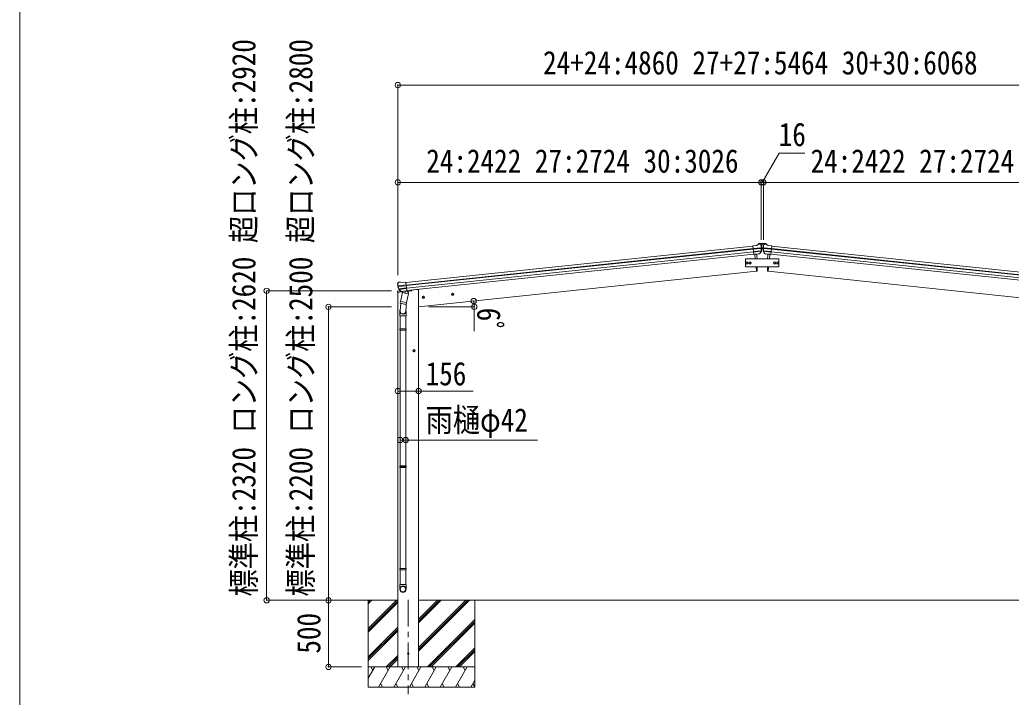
# Model space of a CAD drawing. Units: millimetres, scale not verified. Extents: x -11243 to 11243, y -7760 to 7760.
# Drawn here: x -11243 to -3812, y -4601 to 477 of the extents above; entities that cross this region are included whole.
import ezdxf
from ezdxf.enums import TextEntityAlignment as Align

# ---------------------------------------------------------------- set-up
doc = ezdxf.new("R2010")
doc.units = ezdxf.units.MM
doc.header["$LTSCALE"] = 40
doc.header["$PDMODE"] = 32
doc.header["$PDSIZE"] = 40
doc.linetypes.add('CHAIN1', pattern=[8, 5, -1, 1, -1])
for name, color, linetype, lineweight in [('0-0_0', 7, 'Continuous', 9), ('0-1_本体', 5, 'CHAIN1', 9), ('0-3_ELV2', 4, 'Continuous', 9), ('0-6_OTH_LINE', 6, 'Continuous', 9), ('0-9_OUTLINE', 7, 'Continuous', 9), ('8-0', 6, 'Continuous', 9), ('F-0_240', 7, 'Continuous', 9)]:
    doc.layers.add(name, color=color, linetype=linetype, lineweight=lineweight)
doc.styles.add('ＭＳ ゴシック', font='')
doc.styles.get('ＭＳ ゴシック').set_extended_font_data('MS Gothic')

msp = doc.modelspace()

# ---------------------------------------------------------------- linework, layer by layer
at = {"layer": '0-0_0'}
for p, q in [((-8813.91, -3874.51), (-8409.23, -3874.51)), ((-8631.48, -4085.73), (-8420.25, -3874.51)), ((-8631.48, -3901.89), (-8604.1, -3874.51)), ((-8631.48, -3887.74), (-8618.24, -3874.51)), ((-8631.48, -4099.88), (-8409.23, -3877.63)), ((-8631.48, -4114.02), (-8409.23, -3891.77)), ((-3101.64, -3874.51), (-8253.73, -3874.51)), ((-8253.73, -4256.77), (-7871.47, -3874.51)), ((-8253.73, -4228.48), (-7899.75, -3874.51)), ((-8253.73, -4242.62), (-7885.61, -3874.51)), ((-8253.73, -4044.64), (-8083.6, -3874.51)), ((-8253.73, -4030.49), (-8097.74, -3874.51)), ((-8253.73, -4016.35), (-8111.89, -3874.51)), ((-7831.48, -3874.51), (-7831.48, -4524.5)), ((-8631.48, -4297.86), (-8409.23, -4075.62)), ((-8187.62, -4374.51), (-7831.48, -4018.37)), ((-8173.48, -4374.51), (-7831.48, -4032.51)), ((-8159.34, -4374.51), (-7831.48, -4046.65)), ((-8631.48, -4312.01), (-8409.23, -4089.76)), ((-8631.48, -4326.15), (-8409.23, -4103.9)), ((-7975.49, -4374.51), (-7831.48, -4230.5)), ((-8495.99, -4374.51), (-8409.23, -4287.75)), ((-8481.85, -4374.51), (-8409.23, -4301.89)), ((-7961.35, -4374.51), (-7831.48, -4244.64)), ((-7947.21, -4374.51), (-7831.48, -4258.78)), ((-8631.48, -4458.34), (-8583.08, -4374.5)), ((-7831.48, -4374.51), (-8631.48, -4374.51)), ((-8598.08, -4400.49), (-8613.08, -4374.5)), ((-8554.22, -4524.5), (-8467.61, -4374.5)), ((-8482.61, -4400.49), (-8497.62, -4374.51)), ((-8467.71, -4374.51), (-8409.23, -4316.03)), ((-8438.75, -4524.5), (-8352.14, -4374.51)), ((-8367.14, -4400.49), (-8382.15, -4374.5)), ((-8323.28, -4524.5), (-8236.67, -4374.51)), ((-8251.67, -4400.49), (-8266.68, -4374.5)), ((-8207.81, -4524.5), (-8121.2, -4374.51)), ((-8136.2, -4400.49), (-8151.2, -4374.5)), ((-8092.34, -4524.5), (-8005.73, -4374.51)), ((-8035.73, -4374.51), (-8020.73, -4400.49)), ((-7976.87, -4524.5), (-7890.26, -4374.51)), ((-7905.26, -4400.49), (-7920.26, -4374.5)), ((-8539.22, -4498.53), (-8524.22, -4524.5)), ((-8423.75, -4498.52), (-8408.75, -4524.5)), ((-8308.28, -4498.52), (-8293.28, -4524.5)), ((-8192.81, -4498.53), (-8177.81, -4524.5)), ((-8077.34, -4498.53), (-8062.34, -4524.5)), ((-7961.87, -4498.53), (-7946.87, -4524.5)), ((-7861.4, -4524.5), (-7831.48, -4472.69)), ((-7846.4, -4498.53), (-7831.48, -4524.36))]:
    msp.add_line(p, q, dxfattribs=at)
msp.add_lwpolyline([(-8631.48, -3874.51), (-8631.48, -4524.5), (-7831.48, -4524.5)], dxfattribs=at)
at = {"layer": '0-1_本体'}
msp.add_line((-8331.48, -3872.01), (-8331.48, -4577), dxfattribs=at)
at = {"layer": '0-3_ELV2'}
for p, q in [((-8349.32, -1492.5), (-5747.58, -1219.05)), ((-8347.34, -1511.4), (-5745.59, -1237.94)), ((-8346.91, -1515.57), (-5745.15, -1242.12)), ((-8344.81, -1535.43), (-5743.06, -1261.98)), ((-5721.26, -1214.27), (-5747.78, -1217.06)), ((-5741, -1281.61), (-5747.78, -1217.06)), ((-5745.63, -1237.59), (-5685.89, -1231.31)), ((-5685.41, -1237.17), (-5745.01, -1243.44)), ((-5686.25, -1253.93), (-5743.28, -1259.92)), ((-5687.64, -1258.59), (-5742.81, -1264.39)), ((-5721.26, -1214.27), (-5709.66, -1207.3)), ((-5708.43, -1206.89), (-5694.95, -1205.47)), ((-5681.64, -1198.93), (-5705.78, -1201.04)), ((-5696.2, -1275.17), (-5686.75, -1256.87)), ((-5695.14, -1275.6), (-5685.02, -1257.34)), ((-5691.28, -1206.56), (-5691.28, -1206.55)), ((-5691.28, -1206.56), (-5686.1, -1210.75)), ((-5684.71, -1214.45), (-5685.02, -1212.6)), ((-5683.66, -1240.43), (-5671.62, -1240.43)), ((-5681.64, -1198.93), (-5673.64, -1198.93)), ((-5676.38, -1203.65), (-5675.54, -1203.65)), ((-5676.38, -1236.35), (-5675.54, -1236.35)), ((-5673.64, -1198.93), (-5649.5, -1201.04)), ((-5670.57, -1214.45), (-5670.26, -1212.6)), ((-5660.14, -1275.6), (-5670.26, -1257.34)), ((-5669.88, -1237.17), (-5610.27, -1243.44)), ((-5609.66, -1237.59), (-5669.4, -1231.31)), ((-5664, -1206.56), (-5669.18, -1210.75)), ((-5669.04, -1253.93), (-5612.01, -1259.92)), ((-5659.09, -1275.17), (-5668.54, -1256.87)), ((-5667.65, -1258.59), (-5612.47, -1264.39)), ((-5664, -1206.56), (-5664, -1206.55)), ((-5646.85, -1206.89), (-5660.34, -1205.47)), ((-5646.14, -1206.87), (-5649.5, -1201.04)), ((-5646.14, -1207.05), (-5646.14, -1206.87)), ((-5634.02, -1214.27), (-5645.62, -1207.3)), ((-5634.02, -1214.27), (-5607.5, -1217.06)), ((-5614.28, -1281.61), (-5607.5, -1217.06)), ((-3010.56, -1535.43), (-5612.31, -1261.98)), ((-3008.46, -1515.57), (-5610.22, -1242.12)), ((-3008.03, -1511.4), (-5609.78, -1237.94)), ((-3006.04, -1492.5), (-5607.79, -1219.05)), ((-5741.3, -1278.72), (-8343.05, -1552.17)), ((-5697.65, -1276.82), (-5741.02, -1281.38)), ((-5741, -1281.61), (-5731.05, -1280.56)), ((-5734.12, -1280.89), (-5730.46, -1315.72)), ((-5731.05, -1280.56), (-5730.78, -1280.63)), ((-5730.78, -1280.63), (-5705.45, -1277.96)), ((-5705.45, -1277.96), (-5705.2, -1277.85)), ((-5705.2, -1277.85), (-5697.51, -1277.04)), ((-5650.09, -1277.85), (-5657.78, -1277.04)), ((-5657.64, -1276.82), (-5614.26, -1281.38)), ((-5649.83, -1277.96), (-5650.09, -1277.85)), ((-5624.5, -1280.63), (-5649.83, -1277.96)), ((-5621.25, -1280.89), (-5624.91, -1315.72)), ((-5624.23, -1280.56), (-5624.5, -1280.63)), ((-5614.28, -1281.61), (-5624.23, -1280.56)), ((-5614.06, -1278.72), (-3012.32, -1552.17)), ((-5720.73, -1408.28), (-8254.23, -1674.56)), ((-5724.15, -1375.72), (-5720.73, -1408.28)), ((-5720.73, -1408.28), (-5718.68, -1407.99)), ((-5634.64, -1408.28), (-5636.69, -1407.99)), ((-5631.22, -1375.72), (-5634.64, -1408.28)), ((-5634.64, -1408.28), (-3101.14, -1674.56)), ((-8411.48, -1559.66), (-8412.38, -1566.5)), ((-8411.77, -1501.07), (-8411.85, -1499.2)), ((-8410.48, -1496.31), (-8411.18, -1497.17)), ((-8406.99, -1491.99), (-8410.48, -1496.31)), ((-8391.97, -1555.3), (-8408.82, -1557.07)), ((-8347.38, -1511.04), (-8407.11, -1517.32)), ((-8406.99, -1491.99), (-8406.98, -1491.99)), ((-8406.36, -1523.16), (-8346.76, -1516.89)), ((-8403.63, -1490.16), (-8403.62, -1490.16)), ((-8388.85, -1558.72), (-8402.55, -1542.96)), ((-8402.06, -1539.37), (-8345.03, -1533.38)), ((-8387.91, -1558.08), (-8400.96, -1542.14)), ((-8399.73, -1543.64), (-8344.56, -1537.84)), ((-8378.55, -1558.83), (-8386.24, -1559.63)), ((-8386.15, -1559.4), (-8342.77, -1554.84)), ((-8385.4, -1559.64), (-8383.84, -1559.47)), ((-8383.84, -1559.47), (-8346.29, -1555.53)), ((-8378.28, -1558.89), (-8378.55, -1558.83)), ((-8352.95, -1556.23), (-8378.28, -1558.89)), ((-8376.06, -1493.3), (-8349.53, -1490.51)), ((-8352.69, -1556.11), (-8352.95, -1556.23)), ((-8342.75, -1555.06), (-8352.69, -1556.11)), ((-8342.75, -1555.06), (-8349.53, -1490.51)), ((-8346.29, -1555.53), (-8344.73, -1555.36)), ((-8338.63, -1558.74), (-8309.36, -1555.67)), ((-8304.5, -1548.12), (-8304.93, -1551.35)), ((-8253.73, -4374.51), (-8253.73, -1545.51)), ((-8412.38, -1566.5), (-8378.65, -1562.95)), ((-8409.23, -4374.51), (-8409.23, -1566.17)), ((-8218.3, -1595.87), (-8224.37, -1600.28)), ((-8224.37, -1600.28), (-8223.59, -1607.74)), ((-8223.59, -1607.74), (-8216.73, -1610.79)), ((-8211.45, -1598.92), (-8218.3, -1595.87)), ((-7999.51, -1572.87), (-8005.58, -1577.28)), ((-8005.58, -1577.28), (-8004.79, -1584.75)), ((-8004.79, -1584.75), (-7997.94, -1587.8)), ((-7992.65, -1575.92), (-7999.51, -1572.87)), ((-8287.73, -1996.55), (-8294.23, -2000.3)), ((-8294.23, -2000.3), (-8294.23, -2007.81)), ((-8281.23, -2000.3), (-8287.73, -1996.55)), ((-8294.23, -2007.81), (-8287.73, -2011.56))]:
    msp.add_line(p, q, dxfattribs=at)
for points in [[(-5709.14, -1207.05), (-5709.14, -1206.87), (-5705.78, -1201.04)], [(-5678.9, -1202.81), (-5679.74, -1202.81), (-5679.74, -1203.65), (-5678.9, -1203.65)], [(-5678.9, -1235.51), (-5679.74, -1235.51), (-5679.74, -1236.35), (-5678.9, -1236.35)], [(-5677.22, -1201.97), (-5677.22, -1201.13), (-5678.06, -1201.13), (-5678.06, -1201.97)], [(-5678.06, -1204.49), (-5678.06, -1205.33), (-5677.22, -1205.33), (-5677.22, -1204.49)], [(-5677.22, -1234.67), (-5677.22, -1233.83), (-5678.06, -1233.83), (-5678.06, -1234.67)], [(-5678.06, -1237.19), (-5678.06, -1238.03), (-5677.22, -1238.03), (-5677.22, -1237.19)], [(-5675.54, -1203.65), (-5675.54, -1202.81), (-5676.38, -1202.81)], [(-5675.54, -1236.35), (-5675.54, -1235.51), (-5676.38, -1235.51)], [(-8390.14, -1488.75), (-8390.14, -1488.75), (-8403.62, -1490.16)], [(-8376.06, -1493.3), (-8388.85, -1488.89), (-8388.85, -1488.89)], [(-8253.73, -1545.51), (-8273.73, -1545.51), (-8304.59, -1548.75)], [(-8216.73, -1610.79), (-8210.66, -1606.38), (-8211.45, -1598.92)], [(-7997.94, -1587.8), (-7991.87, -1583.39), (-7992.65, -1575.92)], [(-8287.73, -2011.56), (-8281.23, -2007.81), (-8281.23, -2000.3)]]:
    msp.add_lwpolyline(points, dxfattribs=at)
for points in [[(-5552.85, -1375.72), (-5552.85, -1315.72), (-5802.85, -1315.72), (-5802.85, -1375.72)], [(-5800.86, -1345.73), (-5797.11, -1339.23), (-5789.6, -1339.23), (-5785.85, -1345.73), (-5789.6, -1352.23), (-5797.11, -1352.23)], [(-5777.36, -1345.73), (-5773.61, -1339.23), (-5766.1, -1339.23), (-5762.35, -1345.73), (-5766.1, -1352.23), (-5773.61, -1352.23)], [(-5578.35, -1345.72), (-5582.1, -1339.22), (-5589.61, -1339.22), (-5593.36, -1345.72), (-5589.61, -1352.22), (-5582.1, -1352.22)], [(-5554.85, -1345.72), (-5558.6, -1339.22), (-5566.11, -1339.22), (-5569.86, -1345.72), (-5566.11, -1352.22), (-5558.6, -1352.22)]]:
    msp.add_lwpolyline(points, close=True, dxfattribs=at)
for centre, radius in [((-5677.64, -1203.23), 3.5), ((-5677.64, -1235.93), 3.5), ((-5793.35, -1345.73), 8.5), ((-5769.85, -1345.73), 8.5), ((-5585.85, -1345.72), 8.5), ((-5562.35, -1345.72), 8.5), ((-5793.35, -1345.73), 7.7), ((-5793.35, -1345.73), 6.5), ((-5769.85, -1345.73), 7.7), ((-5769.85, -1345.73), 6.5), ((-5585.85, -1345.72), 7.7), ((-5585.85, -1345.72), 6.5), ((-5562.35, -1345.72), 7.7), ((-5562.35, -1345.72), 6.5), ((-8217.52, -1603.33), 8.5), ((-8217.52, -1603.33), 7.7), ((-8217.52, -1603.33), 6.5), ((-7998.72, -1580.33), 8.5), ((-7998.72, -1580.33), 7.7), ((-7998.72, -1580.33), 6.5), ((-8287.73, -2004.06), 8.5), ((-8287.73, -2004.06), 7.7), ((-8287.73, -2004.06), 6.5), ((-8331.48, -4274.51), 4.5)]:
    msp.add_circle(centre, radius, dxfattribs=at)
for centre, radius, start, end in [((-5708.12, -1209.87), 3, 96.02369, 120.97631), ((-5694.43, -1210.44), 5, 51.04426, 95.95574), ((-5878.27, -1236.1), 192.44, 1.4271, 6.57578), ((-5689.41, -1255.49), 3, 332.69111, 354.20009), ((-5885.61, -1235.56), 200.2, 354.20009, 359.53883), ((-5640.62, -1229.19), 45.32, 182.67122, 185.64518), ((-5685.22, -1238.51), 1.35, 95.1605, 97.91927), ((-5682.62, -1236.96), 2.74, 179.02151, 184.43412), ((-5687.65, -1255.88), 3, 331, 354.13916), ((-5885.61, -1235.56), 202, 354.13916, 6), ((-5678.9, -1201.97), 0.84, 270, 0), ((-5678.9, -1204.49), 0.84, 0, 90), ((-5678.9, -1234.67), 0.84, 270, 0), ((-5678.9, -1237.19), 0.84, 0, 90), ((-5676.38, -1201.97), 0.84, 180, 270), ((-5676.38, -1204.49), 0.84, 90, 180), ((-5676.38, -1234.67), 0.84, 180, 270), ((-5676.38, -1237.19), 0.84, 90, 180), ((-5469.68, -1235.56), 202, 174, 185.86084), ((-5667.64, -1255.88), 3, 185.86084, 209), ((-5672.67, -1236.96), 2.74, 355.56588, 0.97849), ((-5670.06, -1238.51), 1.35, 82.08073, 84.8395), ((-5469.68, -1235.56), 200.2, 180.46117, 185.79991), ((-5714.67, -1229.19), 45.32, 354.35482, 357.32878), ((-5477.02, -1236.1), 192.44, 173.42422, 178.5729), ((-5665.87, -1255.49), 3, 185.79991, 207.30889), ((-5660.86, -1210.44), 5, 84.04426, 128.95574), ((-5647.17, -1209.87), 3, 59.02369, 83.97631), ((-6615.33, -1368.07), 900, 3.33427, 5.64987), ((-5697.76, -1274.15), 2.99, 285.2717, 331.00739), ((-5657.52, -1274.15), 2.99, 208.99261, 254.7283), ((-4740.04, -1368.07), 900, 174.35013, 176.66573), ((-5719.09, -1405.02), 3, 278, 357.63919), ((-6615.33, -1368.07), 900, 357.63919, 359.51266), ((-4740.04, -1368.07), 900, 180.48734, 182.36081), ((-5636.28, -1405.02), 3, 182.36081, 262), ((-8210.88, -1479.96), 202, 186, 197.86084), ((-8408.51, -1560.06), 3, 96, 172.5), ((-8217.94, -1482.01), 192.44, 185.42422, 190.5729), ((-8451.84, -1524.67), 45.32, 6.35482, 9.32878), ((-8403.1, -1495.14), 5, 96.04426, 140.95574), ((-8409.14, -1523.53), 2.74, 7.56588, 12.97849), ((-8406.27, -1524.51), 1.35, 94.08073, 96.8395), ((-8210.88, -1479.96), 200.2, 192.46117, 197.79991), ((-8400.29, -1540.99), 3, 197.86084, 221), ((-8398.64, -1540.24), 3, 197.79991, 219.30889), ((-8389.83, -1491.73), 3, 71.02369, 95.97631), ((-8386.59, -1556.75), 2.99, 220.99261, 266.7283), ((-8385.45, -1559.14), 0.5, 240.73754, 276), ((-8344.78, -1554.87), 0.5, 276, 311.26246), ((-8309.89, -1550.7), 5, 276, 352.5)]:
    msp.add_arc(centre, radius, start, end, dxfattribs=at)
for centre, major_axis, ratio, start_param, end_param in [((-5686.97, -1214.05), (-0.87, 5.91), 0.020485, 0.671432, 1.5691306), ((-5687.99, -1213.08), (-2.34, 1.9), 0.995767, 3.9859716, 4.712389), ((-5883.3, -1257.51), (-20.92, 199.05), 0.994373, 4.7113789, 4.7277536), ((-5667.3, -1213.08), (2.34, 1.9), 0.995767, 1.5707963, 2.2972137), ((-5471.99, -1257.51), (20.92, 199.05), 0.994373, 1.5554317, 1.5718064), ((-5668.31, -1214.05), (0.87, 5.91), 0.020485, 4.7140547, 5.6117533), ((-5697.96, -1273.85), (-0.11, 3), 0.642905, 3.2459383, 4.203928), ((-5697.83, -1274.05), (1.66, -2.51), 0.997631, 5.8041905, 5.8929484), ((-5697.9, -1273.94), (3.53, -2.11), 0.650902, 5.2561448, 5.3289554), ((-5695.53, -1273.59), (1.08, 3.13), 0.040856, 2.1135035, 2.1416249), ((-5659.76, -1273.59), (-1.08, 3.13), 0.040856, 4.1415604, 4.1696818), ((-5657.32, -1273.85), (0.11, 3), 0.642905, 2.0792573, 3.037247), ((-5657.39, -1273.94), (-3.53, -2.11), 0.650902, 0.9542299, 1.0270405), ((-5657.46, -1274.05), (-1.66, -2.51), 0.997631, 0.3902369, 0.4789948), ((-8408.85, -1499.06), (1.9, 2.34), 0.995767, 1.5707963, 2.2972137), ((-8405.3, -1494.68), (-5.48, -2.51), 0.24881, 5.8190815, 5.8226003), ((-8409.64, -1500.22), (-0.38, 5.97), 0.020485, 4.7140547, 5.6117533), ((-8208.57, -1501.91), (-20.92, 199.05), 0.994373, 1.5554317, 1.5718064), ((-8388.9, -1556.67), (-1.71, 2.84), 0.040856, 4.1415604, 4.1696818), ((-8386.46, -1556.42), (-0.51, 2.96), 0.642905, 2.0792573, 3.037247), ((-8386.5, -1556.52), (-3.02, -2.79), 0.650902, 0.9542299, 1.0270405), ((-8386.55, -1556.65), (-1.1, -2.8), 0.997631, 0.3902369, 0.4789948)]:
    msp.add_ellipse(centre, major_axis=major_axis, ratio=ratio, start_param=start_param, end_param=end_param, dxfattribs=at)
at = {"layer": '0-6_OTH_LINE'}
for p, q in [((-2945.56, -12.78), (-8409.73, -12.78)), ((-8409.73, -12.78), (-8409.73, -1438.52)), ((-8409.73, -741.85), (-8409.73, -1438.52)), ((-8409.73, -741.85), (-5685.68, -741.85)), ((-5685.68, -741.85), (-5685.68, -1173.35)), ((-5669.6, -741.85), (-5669.6, -1173.35)), ((-5669.6, -741.85), (-2945.56, -741.85)), ((-9392.87, -3874.51), (-9392.87, -1555.02)), ((-9392.87, -1555.02), (-8456.66, -1555.02)), ((-8929.41, -1674.51), (-8456.66, -1674.51)), ((-8929.41, -3874.51), (-8929.41, -1674.51)), ((-8253.73, -2306.34), (-8409.23, -2306.34)), ((-8350.08, -2673.5), (-8392.08, -2673.5)), ((-9392.87, -3874.51), (-8682.32, -3874.51)), ((-8929.41, -3874.51), (-8682.32, -3874.51)), ((-8929.41, -4374.51), (-8929.41, -3874.51)), ((-8929.41, -4374.51), (-8682.32, -4374.51))]:
    msp.add_line(p, q, dxfattribs=at)
at = {"layer": '0-6_OTH_LINE', "lineweight": 18}
for p, q in [((-7836.78, -1674.56), (-8179.37, -1674.56)), ((-7836.78, -1674.56), (-7836.78, -1856.06)), ((-8253.73, -2306.34), (-7845.69, -2306.34)), ((-8350.08, -2673.5), (-7362.75, -2673.5))]:
    msp.add_line(p, q, dxfattribs=at)
at = {"layer": '0-6_OTH_LINE'}
msp.add_lwpolyline([(-5677.64, -741.85), (-5551.26, -522.95), (-5358.11, -522.95)], dxfattribs=at)
msp.add_arc((-8074.57, -1674.56), 237.79, 0, 10.52987, dxfattribs=at)
for p in [(-8409.73, -12.78), (-8409.73, -741.85), (-5685.68, -741.85), (-5669.6, -741.85), (-9392.87, -1555.02), (-7840.78, -1631.1), (-8929.41, -1674.51), (-7836.78, -1674.56), (-8409.23, -2306.34), (-8253.73, -2306.34), (-8392.08, -2673.5), (-8350.08, -2673.5), (-9392.87, -3874.51), (-8929.41, -3874.51), (-8929.41, -4374.51)]:
    msp.add_point(p, dxfattribs=at)
at = {"layer": '0-9_OUTLINE'}
for p, q in [((-8385.4, -1559.64), (-8344.73, -1555.36)), ((-8382.04, -1559.94), (-8382.19, -1560.67)), ((-8352.95, -1556.23), (-8378.28, -1558.89)), ((-8352.43, -1556.56), (-8355.35, -1570.91)), ((-8342.92, -1553.48), (-8341.99, -1553.67)), ((-8341.99, -1553.67), (-8330.79, -1570.59)), ((-8391.25, -1645.9), (-8388.76, -1633.66)), ((-8375.42, -1568), (-8388.77, -1633.66)), ((-8343.89, -1642.79), (-8388.77, -1633.66)), ((-8381.58, -1561.8), (-8356.82, -1571.55)), ((-8330.54, -1577.13), (-8375.42, -1568)), ((-8373.24, -1565.08), (-8373.9, -1568.31)), ((-8343.89, -1642.79), (-8330.54, -1577.13)), ((-8330.79, -1570.59), (-8332.05, -1576.82)), ((-8394.08, -1741.83), (-8394.08, -1707.48)), ((-8386.37, -1648.94), (-8391.92, -1704.67)), ((-8391.04, -1647.3), (-8391.04, -1647.3)), ((-8389.71, -1648.26), (-8348.74, -1656.6)), ((-8343.46, -1640.65), (-8350.11, -1708.39)), ((-8348.08, -1707.17), (-8348.08, -1741.83)), ((-8343.91, -1642.79), (-8346.44, -1655.26)), ((-8348.08, -1741.83), (-8394.08, -1741.83)), ((-8392.08, -1741.83), (-8392.08, -1838.57)), ((-8350.08, -1741.83), (-8350.08, -1838.57)), ((-8394.08, -1840.57), (-8393.08, -1838.57)), ((-8348.08, -1840.57), (-8394.08, -1840.57)), ((-8348.08, -1848.57), (-8394.08, -1848.57)), ((-8349.08, -1838.57), (-8393.08, -1838.57)), ((-8349.08, -1850.57), (-8393.08, -1850.57)), ((-8392.08, -1850.57), (-8392.08, -2867.26)), ((-8350.08, -1850.57), (-8350.08, -2867.26)), ((-8348.08, -1840.57), (-8349.08, -1838.57)), ((-8348.08, -1848.57), (-8349.08, -1850.57)), ((-8348.08, -1840.57), (-8348.08, -1848.57)), ((-8394.08, -2869.26), (-8393.08, -2867.26)), ((-8348.08, -2869.26), (-8394.08, -2869.26)), ((-8348.08, -2877.26), (-8394.08, -2877.26)), ((-8349.08, -2867.26), (-8393.08, -2867.26)), ((-8349.08, -2879.26), (-8393.08, -2879.26)), ((-8392.08, -2879.26), (-8392.08, -3634.95)), ((-8350.08, -2879.26), (-8350.08, -3634.95)), ((-8348.08, -2869.26), (-8349.08, -2867.26)), ((-8348.08, -2877.26), (-8349.08, -2879.26)), ((-8348.08, -2869.26), (-8348.08, -2877.26)), ((-8394.08, -3636.95), (-8393.08, -3634.95)), ((-8348.08, -3636.95), (-8394.08, -3636.95)), ((-8349.08, -3634.95), (-8393.08, -3634.95)), ((-8348.08, -3636.95), (-8349.08, -3634.95)), ((-8348.08, -3636.95), (-8348.08, -3644.95)), ((-8348.08, -3644.95), (-8394.08, -3644.95)), ((-8349.08, -3646.95), (-8393.08, -3646.95)), ((-8392.08, -3646.95), (-8392.08, -3756.95)), ((-8350.08, -3646.95), (-8350.08, -3756.95)), ((-8348.08, -3644.95), (-8349.08, -3646.95)), ((-8394.08, -3791.09), (-8394.08, -3756.95)), ((-8348.08, -3756.95), (-8394.08, -3756.95)), ((-8348.08, -3791.09), (-8348.08, -3756.95))]:
    msp.add_line(p, q, dxfattribs=at)
for points in [[(-8394.08, -1840.57), (-8394.08, -1848.57), (-8393.08, -1850.57)], [(-8394.08, -2869.26), (-8394.08, -2877.26), (-8393.08, -2879.26)], [(-8394.08, -3636.95), (-8394.08, -3644.95), (-8393.08, -3646.95)]]:
    msp.add_lwpolyline(points, dxfattribs=at)
for centre, radius, start, end in [((-8385.45, -1559.14), 0.5, 240.73754, 276), ((-8382.53, -1559.84), 0.5, 348.5, 96), ((-8351.85, -1556.72), 0.604, 93.09842, 164.70595), ((-8344.78, -1554.87), 0.5, 276, 311.26246), ((-8381.21, -1560.87), 1, 168.5, 248.5), ((-8356.35, -1570.63), 1.03, 242.53897, 344.46569), ((-8364.08, -1707.48), 30, 177.45142, 180), ((-8389.35, -1646.33), 1.95, 167.54017, 209.97766), ((-8389.31, -1646.3), 2, 209.90962, 258.5), ((-8348.35, -1654.64), 2, 258.5, 341.96843)]:
    msp.add_arc(centre, radius, start, end, dxfattribs=at)
for centre, major_axis, ratio, start_param, end_param in [((-8371.08, -1707.17), (23, 0), 0.996195, 2.621936, 6.6074797), ((-8371.08, -1707.17), (21, 0), 0.996195, 3.0215498, 6.2247991), ((-8371.08, -3789.35), (-23, 0), 0.996195, 3.1415927, 6.2831853), ((-8371.08, -3791.09), (-23, 0), 0.996195, 3.1415927, 6.2831853), ((-8371.08, -3791.09), (0, -23.43), 0.981806, 4.712389, 7.8539816)]:
    msp.add_ellipse(centre, major_axis=major_axis, ratio=ratio, start_param=start_param, end_param=end_param, dxfattribs=at)
msp.add_ellipse((-8371.08, -3791.09), major_axis=(21, 0), ratio=0.996195, dxfattribs=at)
at = {"layer": '8-0'}
msp.add_line((-5669.6, -741.85), (-5685.68, -741.85), dxfattribs=at)
for p in [(-5685.68, -741.85), (-5669.6, -741.85)]:
    msp.add_point(p, dxfattribs=at)
at = {"layer": 'F-0_240', "color": 5}
msp.add_line((-11242.74, 7760), (-11242.74, -7760), dxfattribs=at)

# ---------------------------------------------------------------- texts
at = {"layer": '0-6_OTH_LINE', "color": 7, "style": 'ＭＳ ゴシック', "width": 0.85}
for s, rotation, p in [('標準柱:2320 ロング柱:2620 超ロング柱:2920', 90, (-9423.97, -3846.42)), ('標準柱:2200 ロング柱:2500 超ロング柱:2800', 90, (-8997.43, -3846.42)), ('6ﾟ', 270, (-7867.23, -1681.08)), ('500', 90, (-8937.41, -4274.51))]:
    msp.add_text(s, height=176, rotation=rotation, dxfattribs=at).set_placement(p, align=Align.BOTTOM_LEFT)
for s, p in [('24+24:4860 27+27:5464 30+30:6068', (-7320.88, 14.59)), ('24:2422 27:2724 30:3026', (-8196.63, -721.83)), ('24:2422 27:2724 30:3026', (-5316.02, -721.83)), ('156', (-8201.35, -2316.21)), ('雨樋φ42', (-8201.35, -2663.68))]:
    msp.add_text(s, height=176, dxfattribs=at).set_placement(p, align=Align.BOTTOM_LEFT)
at = {"layer": '8-0', "color": 7, "style": 'ＭＳ ゴシック', "width": 0.85}
msp.add_text('16', height=176, dxfattribs=at).set_placement((-5554.69, -522.95), align=Align.BOTTOM_LEFT)

doc.saveas('drawing.dxf')
